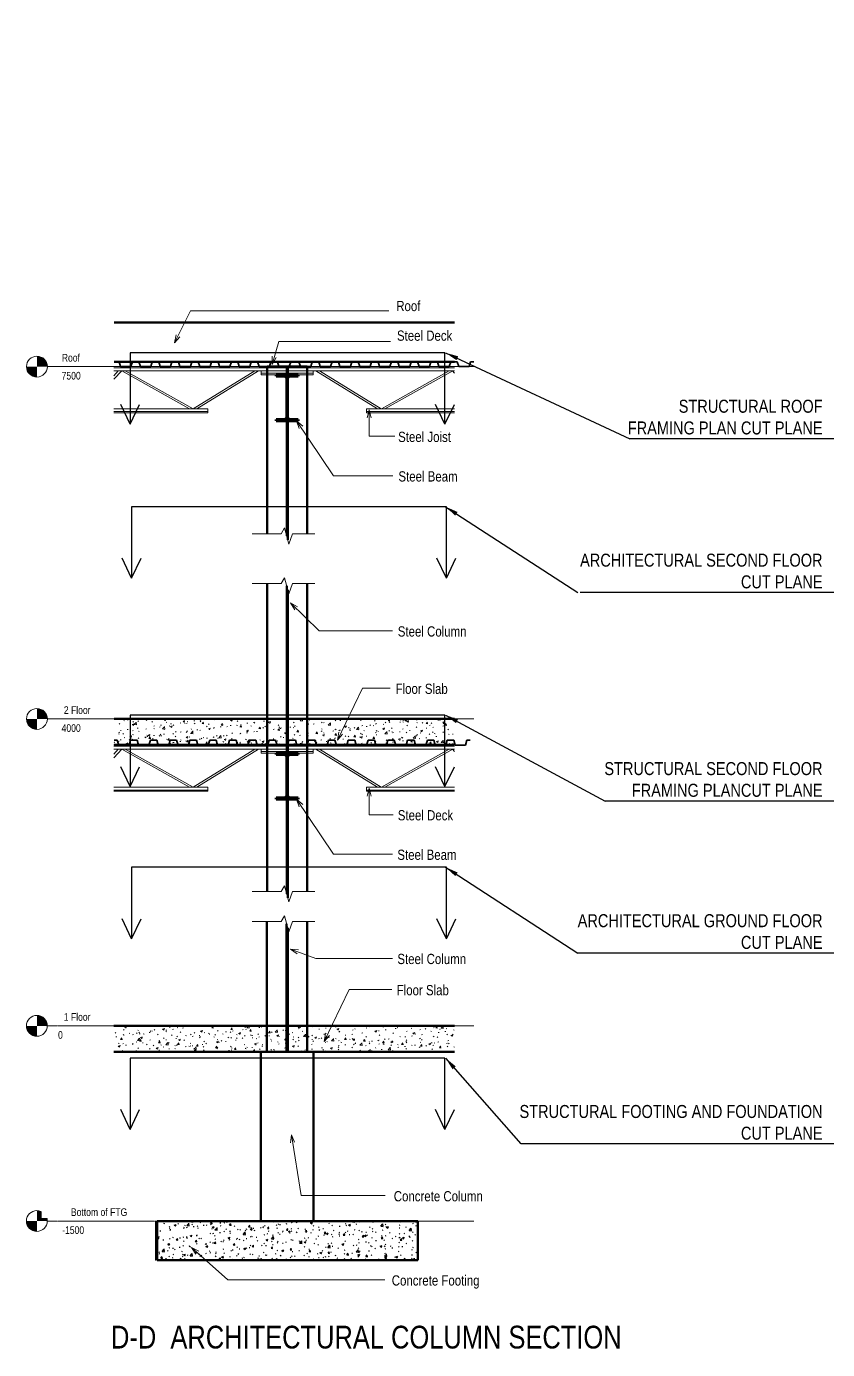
# Model space of a CAD drawing. Header units: millimetres. Extents: x -31954 to 493870, y 99509 to 604061.
# Drawn here: x 395142 to 401295, y 422851 to 433019 of the extents above; entities that cross this region are included whole.
import ezdxf

# ---------------------------------------------------------------- set-up
doc = ezdxf.new("R2010")
doc.units = ezdxf.units.MM
doc.header["$LTSCALE"] = 10
doc.linetypes.add('Center', pattern=[2, 1.25, -0.25, 0.25, -0.25])
for name, color, linetype, lineweight in [('A-ANNOTATIONS', 1, 'Continuous', 9), ('A-DETL-GENF', 3, 'Continuous', 9), ('A-FLOR-LEVL', 6, 'Continuous', 9), ('A-FLOR-OTLN', 6, 'Continuous', 9), ('A-FLOR-PATT', 8, 'Continuous', 35), ('A-ROOF', 4, 'Continuous', 9), ('S-ANNOTATIONS', 1, 'Continuous', 9), ('S-COLUMN-STEEL-PLAN', 4, 'Continuous', 50), ('S-CONC INSTRUCTIONS', 210, 'Continuous', 9), ('S-FOOTING', 2, 'Continuous', 25), ('S-FOUNDATION', 1, 'Continuous', 25)]:
    doc.layers.add(name, color=color, linetype=linetype, lineweight=lineweight)
doc.styles.add('010 Title Text', font='arial.ttf', dxfattribs={"width": 0.8, "height": 35})
doc.styles.add('Dimension Text', font='arial.ttf', dxfattribs={"width": 0.8})
doc.styles.add('Revit_Arial', font='arial.ttf')
doc.styles.get("Standard").update_dxf_attribs({"font": 'arial.ttf', "width": 0.8})
doc.dimstyles.new('DIM', dxfattribs={"dimscale": 1000, "dimtxt": 2, "dimasz": 2, "dimexe": 0.787402, "dimexo": 0.492126, "dimtad": 1, "dimdec": 0, "dimzin": 0, "dimdsep": 46, "dimtxsty": 'Revit_Arial', "dimcen": 0, "dimazin": 0, "dimtfac": 1, "dimtdec": 0, "dimtix": 1, "dimtmove": 0, "dimatfit": 3, "dimfxl": 1, "dimtvp": 1, "dimtfill": 1, "dimtolj": 1, "dimtzin": 0, "dimarcsym": 2})
doc.dimstyles.new('DIM 050', dxfattribs={"dimscale": 50, "dimtxt": 2, "dimasz": 2, "dimexe": 1.25, "dimexo": 0.625, "dimtad": 1, "dimdec": 0, "dimdsep": 46, "dimtxsty": 'Dimension Text', "dimcen": 2.5, "dimadec": 0, "dimazin": 0, "dimtfac": 1, "dimtdec": 0, "dimtmove": 0, "dimatfit": 3, "dimfxl": 1, "dimarcsym": 0})
pattern_1 = [(45, (-3748.94, 3100), (-49.4975, 49.4975), []), (45, (-3748.94, 3175), (-49.4975, 49.4975), [])]
pattern_2 = [(50, (187350.31, 428438.17), (145.747404, -12.75073), [15.24, -167.64]), (355, (187350.3, 428438.17), (-28.19389, 152.84588), [12.192, -134.112]), (100.451, (187362.45, 428437.11), (117.55393, 140.09374), [12.952, -142.472]), (46.184, (187350.3, 428478.81), (216.86353, -33.63419), [22.86, -251.46]), (96.636, (187368.38, 428476), (189.922, 197.94177), [19.428, -213.708]), (351.184, (187350.3, 428478.8), (189.92454, 197.94037), [18.288, -201.168]), (21, (187370.63, 428468.65), (121.291876, -81.81178), [15.24, -167.64]), (326, (187370.63, 428468.65), (49.44222, 147.35069), [12.192, -134.112]), (71.451, (187380.73, 428461.83), (170.73378, 65.53747), [12.952, -142.472]), (37.5, (187350.307, 428438.17), (2.470865, 67.643463), [6.706, -125.781, 6.706, -129.438, -134.62]), (37.5, (187350.307, 428438.17), (2.470865, 67.643463), [-268.63, 6.706, -127.914]), (7.5, (187350.31, 428438.17), (53.45543, 80.143977), [6.706, -70.917, 6.706, -122.733, -51.308]), (7.5, (187350.31, 428438.17), (53.45543, 80.143977), [-207.061, 6.706, -44.602]), (327.5, (187304.99, 428438.17), (108.472329, -4.582854), [6.706, -44.094, 6.706, -151.79, -210.312]), (327.5, (187304.99, 428438.17), (108.472329, -4.582854), [-209.296, 6.706, -203.606]), (317.5, (187284.67, 428438.17), (118.503097, 20.34169), [6.706, -59.334, 6.706, -98.552, -149.352]), (317.5, (187284.67, 428438.17), (118.503097, 20.34169), [-171.298, 6.706, -142.646])]

# ---------------------------------------------------------------- blocks, each defined once
blk = doc.blocks.new('CISC Wide Flange Shapes-Section - W360X45-351463-typical interior wall-2')
at = {"layer": 'A-DETL-GENF'}
h = blk.add_hatch(dxfattribs=at)
h.set_pattern_fill('FP_7', color=256, style=0, pattern_type=2)
h.set_pattern_definition(pattern_1)
h.paths.add_polyline_path([(-2221, 4015), (-2114, 4015), (-2114, 4025), (-2179, 4025), (-2188, 4027), (-2194, 4033), (-2196, 4042), (-2196, 4340), (-2194, 4349), (-2188, 4355), (-2179, 4357), (-2114, 4357), (-2114, 4367), (-2285, 4367), (-2285, 4357), (-2220, 4357), (-2212, 4355), (-2205, 4349), (-2203, 4340), (-2203, 4042), (-2205, 4033), (-2212, 4027), (-2220, 4025), (-2285, 4025), (-2285, 4015)], flags=0)
at = {"layer": 'A-DETL-GENF', "lineweight": 70}
for p, q in [((-2114, 4367), (-2285, 4367)), ((-2285, 4367), (-2285, 4357)), ((-2285, 4357), (-2220, 4357)), ((-2203, 4340), (-2203, 4042)), ((-2196, 4042), (-2196, 4340)), ((-2179, 4357), (-2114, 4357)), ((-2114, 4357), (-2114, 4367)), ((-2220, 4025), (-2285, 4025)), ((-2285, 4025), (-2285, 4015)), ((-2285, 4015), (-2114, 4015)), ((-2114, 4025), (-2179, 4025)), ((-2114, 4015), (-2114, 4025))]:
    blk.add_line(p, q, dxfattribs=at)
for centre, start, end in [((-2220, 4340), 0, 90), ((-2179, 4340), 90, 180), ((-2220, 4042), 270, 0), ((-2179, 4042), 180, 270)]:
    blk.add_arc(centre, 17.2, start, end, dxfattribs=at)
blk = doc.blocks.new('M_K-Series Bar Joist-Side - 14K3-357291-typical interior wall-2')
at = {"layer": 'A-DETL-GENF'}
for p, q in [((-2200, 4431), (-3530, 4431)), ((-2200, 4422), (-3530, 4422)), ((-2200, 4399), (-3530, 4399)), ((-3469, 4399), (-3530, 4334)), ((-3497, 4399), (-3530, 4360)), ((-3471, 4399), (-2950, 4107)), ((-3445, 4399), (-2923, 4107)), ((-2448, 4399), (-2921, 4107)), ((-2894, 4107), (-2421, 4399)), ((-2400, 4367), (-2400, 4399)), ((-2400, 4380), (-2200, 4380)), ((-2200, 4431), (-2200, 4367)), ((-2200, 4367), (-2400, 4367)), ((-2810, 4107), (-3530, 4107)), ((-2810, 4085), (-3530, 4085)), ((-2810, 4075), (-3530, 4075)), ((-2810, 4075), (-2810, 4107))]:
    blk.add_line(p, q, dxfattribs=at)
blk = doc.blocks.new('M_K-Series Bar Joist-Side - 14K3-352326-typical interior wall-2')
at = {"layer": 'A-DETL-GENF'}
for p, q in [((-2200, 4431), (-913, 4431)), ((-2200, 4431), (-2200, 4367)), ((-2200, 4422), (-913, 4422)), ((-2200, 4399), (-913, 4399)), ((-2000, 4380), (-2200, 4380)), ((-2000, 4367), (-2000, 4399)), ((-1506, 4107), (-1979, 4399)), ((-1951, 4399), (-1478, 4107)), ((-955, 4399), (-1476, 4107)), ((-928, 4399), (-1449, 4107)), ((-930, 4399), (-913, 4381)), ((-2200, 4367), (-2000, 4367)), ((-1590, 4075), (-1590, 4107)), ((-1590, 4107), (-913, 4107)), ((-1590, 4085), (-913, 4085)), ((-1590, 4075), (-913, 4075))]:
    blk.add_line(p, q, dxfattribs=at)
blk = doc.blocks.new('Repeating Detail - 38mm-15976-typical interior wall-2')
at = {"layer": 'A-DETL-GENF', "lineweight": 35}
for p, q in [((-3510, 4469), (-3497, 4469)), ((-3358, 4469), (-3345, 4469)), ((-3206, 4469), (-3193, 4469)), ((-3054, 4469), (-3041, 4469)), ((-2902, 4469), (-2889, 4469)), ((-2750, 4469), (-2737, 4469)), ((-2598, 4469), (-2585, 4469)), ((-2446, 4469), (-2433, 4469)), ((-2294, 4469), (-2281, 4469)), ((-2142, 4469), (-2129, 4469)), ((-1990, 4469), (-1977, 4469)), ((-1838, 4469), (-1825, 4469)), ((-1686, 4469), (-1673, 4469)), ((-1534, 4469), (-1521, 4469)), ((-1382, 4469), (-1369, 4469)), ((-1230, 4469), (-1217, 4469)), ((-1078, 4469), (-1065, 4469)), ((-926, 4469), (-913, 4469))]:
    blk.add_line(p, q, dxfattribs=at)
blk = doc.blocks.new('CISC Wide Flange Shapes-Section - W360X45-351463-typical interior wall-1')
at = {"layer": 'A-DETL-GENF'}
h = blk.add_hatch(dxfattribs=at)
h.set_pattern_fill('FP_7', color=256, style=0, pattern_type=2)
h.set_pattern_definition(pattern_1)
h.paths.add_polyline_path([(-2140, 1366), (-2114, 1366), (-2114, 1376), (-2179, 1376), (-2188, 1378), (-2194, 1384), (-2196, 1393), (-2196, 1691), (-2194, 1700), (-2188, 1706), (-2179, 1708), (-2114, 1708), (-2114, 1718), (-2285, 1718), (-2285, 1708), (-2220, 1708), (-2212, 1706), (-2205, 1700), (-2203, 1690), (-2203, 1393), (-2205, 1384), (-2212, 1378), (-2220, 1376), (-2285, 1376), (-2285, 1366), (-2181, 1366)], flags=0)
at = {"layer": 'A-DETL-GENF', "lineweight": 70}
for p, q in [((-2114, 1718), (-2285, 1718)), ((-2285, 1718), (-2285, 1708)), ((-2285, 1708), (-2220, 1708)), ((-2203, 1691), (-2203, 1393)), ((-2196, 1393), (-2196, 1691)), ((-2179, 1708), (-2114, 1708)), ((-2114, 1708), (-2114, 1718)), ((-2220, 1376), (-2285, 1376)), ((-2285, 1376), (-2285, 1366)), ((-2285, 1366), (-2114, 1366)), ((-2114, 1376), (-2179, 1376)), ((-2114, 1366), (-2114, 1376))]:
    blk.add_line(p, q, dxfattribs=at)
for centre, start, end in [((-2220, 1691), 0, 90), ((-2179, 1691), 90, 180), ((-2220, 1393), 270, 0), ((-2179, 1393), 180, 270)]:
    blk.add_arc(centre, 17.2, start, end, dxfattribs=at)
blk = doc.blocks.new('M_K-Series Bar Joist-Side - 14K3-352326-typical interior wall-1')
at = {"layer": 'A-DETL-GENF'}
for p, q in [((-2200, 1782), (-913, 1782)), ((-2200, 1782), (-2200, 1718)), ((-2200, 1772), (-913, 1772)), ((-2200, 1750), (-913, 1750)), ((-2000, 1731), (-2200, 1731)), ((-2000, 1718), (-2000, 1750)), ((-1506, 1458), (-1979, 1750)), ((-1951, 1750), (-1478, 1458)), ((-955, 1750), (-1476, 1458)), ((-928, 1750), (-1449, 1458)), ((-930, 1750), (-913, 1732)), ((-2200, 1718), (-2000, 1718)), ((-1590, 1426), (-1590, 1458)), ((-1590, 1458), (-913, 1458)), ((-1590, 1435), (-913, 1435)), ((-1590, 1426), (-913, 1426))]:
    blk.add_line(p, q, dxfattribs=at)
blk = doc.blocks.new('M_K-Series Bar Joist-Side - 14K3-357291-typical interior wall-1')
at = {"layer": 'A-DETL-GENF'}
for p, q in [((-2200, 1782), (-3530, 1782)), ((-2200, 1772), (-3530, 1772)), ((-2200, 1750), (-3530, 1750)), ((-3469, 1750), (-3530, 1684)), ((-3497, 1750), (-3530, 1711)), ((-3471, 1750), (-2950, 1458)), ((-3445, 1750), (-2923, 1458)), ((-2448, 1750), (-2921, 1458)), ((-2894, 1458), (-2421, 1750)), ((-2400, 1718), (-2400, 1750)), ((-2400, 1731), (-2200, 1731)), ((-2200, 1782), (-2200, 1718)), ((-2200, 1718), (-2400, 1718)), ((-2810, 1458), (-3530, 1458)), ((-2810, 1435), (-3530, 1435)), ((-2810, 1426), (-3530, 1426)), ((-2810, 1426), (-2810, 1458))]:
    blk.add_line(p, q, dxfattribs=at)
blk = doc.blocks.new('Level - M_Level Head - Circle-11120-typical interior wall--1')
at = {"layer": 'A-FLOR-LEVL'}
h = blk.add_hatch(color=256, dxfattribs=at)
edge = h.paths.add_edge_path(flags=0)
edge.add_line((-4122, -80), (-4122, 0))
edge.add_line((-4122, 0), (-4202, 0))
edge.add_arc((-4122, 0), 80, 180, 270)
h = blk.add_hatch(color=256, dxfattribs=at)
edge = h.paths.add_edge_path(flags=0)
edge.add_line((-4122, 0), (-4042, 0))
edge.add_arc((-4122, 0), 80, 0, 90)
edge.add_line((-4122, 80), (-4122, 0))
blk.add_circle((-4122, 0), 80, dxfattribs=at)
blk = doc.blocks.new('Level - M_Level Head - Circle-V15-typical interior wall--1')
at = {"layer": 'A-FLOR-LEVL'}
h = blk.add_hatch(color=256, dxfattribs=at)
edge = h.paths.add_edge_path(flags=0)
edge.add_line((-4122, 1982), (-4042, 1982))
edge.add_arc((-4122, 1982), 80, 0, 90)
edge.add_line((-4122, 2062), (-4122, 1982))
h = blk.add_hatch(color=256, dxfattribs=at)
edge = h.paths.add_edge_path(flags=0)
edge.add_line((-4122, 1902), (-4122, 1982))
edge.add_line((-4122, 1982), (-4202, 1982))
edge.add_arc((-4122, 1982), 80, 180, 270)
blk.add_circle((-4122, 1982), 80, dxfattribs=at)
blk = doc.blocks.new('Level - M_Level Head - Circle-V16-typical interior wall--1')
at = {"layer": 'A-FLOR-LEVL'}
h = blk.add_hatch(color=256, dxfattribs=at)
edge = h.paths.add_edge_path(flags=0)
edge.add_line((-4122, 4431), (-4042, 4431))
edge.add_arc((-4122, 4431), 80, 0, 90)
edge.add_line((-4122, 4511), (-4122, 4431))
h = blk.add_hatch(color=256, dxfattribs=at)
edge = h.paths.add_edge_path(flags=0)
edge.add_line((-4122, 4351), (-4122, 4431))
edge.add_line((-4122, 4431), (-4202, 4431))
edge.add_arc((-4122, 4431), 80, 180, 270)
blk.add_circle((-4122, 4431), 80, dxfattribs=at)
blk = doc.blocks.new('Repeating Detail - 38mm-15976-Exterior Wall Section-2')
at = {"layer": 'A-DETL-GENF', "lineweight": 35}
for p, q in [((-8539, 5104), (-8514, 5104)), ((-8514, 5104), (-8503, 5066)), ((-8412, 5104), (-8423, 5066)), ((-8412, 5104), (-8387, 5104)), ((-8387, 5104), (-8362, 5104)), ((-8362, 5104), (-8351, 5066)), ((-8260, 5104), (-8271, 5066)), ((-8260, 5104), (-8235, 5104)), ((-8235, 5104), (-8210, 5104)), ((-8210, 5104), (-8199, 5066)), ((-8108, 5104), (-8119, 5066)), ((-8108, 5104), (-8083, 5104)), ((-8083, 5104), (-8058, 5104)), ((-8058, 5104), (-8047, 5066)), ((-7956, 5104), (-7967, 5066)), ((-7956, 5104), (-7931, 5104)), ((-7931, 5104), (-7906, 5104)), ((-7906, 5104), (-7895, 5066)), ((-7804, 5104), (-7815, 5066)), ((-7804, 5104), (-7779, 5104)), ((-7779, 5104), (-7754, 5104)), ((-7754, 5104), (-7743, 5066)), ((-7652, 5104), (-7663, 5066)), ((-7652, 5104), (-7627, 5104)), ((-7627, 5104), (-7602, 5104)), ((-7602, 5104), (-7591, 5066)), ((-7500, 5104), (-7511, 5066)), ((-7500, 5104), (-7475, 5104)), ((-7475, 5104), (-7450, 5104)), ((-7450, 5104), (-7439, 5066)), ((-7348, 5104), (-7359, 5066)), ((-7348, 5104), (-7323, 5104)), ((-7323, 5104), (-7298, 5104)), ((-7298, 5104), (-7287, 5066)), ((-7196, 5104), (-7207, 5066)), ((-7196, 5104), (-7171, 5104)), ((-8503, 5066), (-8423, 5066)), ((-8351, 5066), (-8271, 5066)), ((-8199, 5066), (-8119, 5066)), ((-8047, 5066), (-7967, 5066)), ((-7895, 5066), (-7815, 5066)), ((-7743, 5066), (-7663, 5066)), ((-7591, 5066), (-7511, 5066)), ((-7439, 5066), (-7359, 5066)), ((-7287, 5066), (-7207, 5066))]:
    blk.add_line(p, q, dxfattribs=at)

msp = doc.modelspace()

# ---------------------------------------------------------------- hatches: boundary and pattern name
at = {"layer": 'A-FLOR-PATT', "lineweight": 18}
h = msp.add_hatch(dxfattribs=at)
h.set_pattern_fill('FP_8', color=256, style=0, pattern_type=2)
h.set_pattern_definition([(50, (187350.85, 428814.76), (145.747404, -12.75073), [15.24, -167.64]), (355, (187350.85, 428814.76), (-28.19389, 152.84588), [12.192, -134.112]), (100.451, (187363, 428813.7), (117.55393, 140.09374), [12.952, -142.472]), (46.184, (187350.85, 428855.4), (216.86353, -33.63419), [22.86, -251.46]), (96.636, (187368.93, 428852.6), (189.922, 197.94177), [19.428, -213.708]), (351.184, (187350.85, 428855.4), (189.92454, 197.94037), [18.288, -201.168]), (21, (187371.17, 428845.24), (121.291876, -81.81178), [15.24, -167.64]), (326, (187371.17, 428845.24), (49.44222, 147.35069), [12.192, -134.112]), (71.451, (187381.28, 428838.42), (170.73378, 65.53747), [12.952, -142.472]), (37.5, (187350.854, 428814.76), (2.470865, 67.643463), [6.706, -125.781, 6.706, -129.438, -134.62]), (37.5, (187350.854, 428814.76), (2.470865, 67.643463), [-268.63, 6.706, -127.914]), (7.5, (187350.854, 428814.76), (53.45543, 80.143977), [6.706, -70.917, 6.706, -122.733, -51.308]), (7.5, (187350.854, 428814.76), (53.45543, 80.143977), [-207.061, 6.706, -44.602]), (327.5, (187305.54, 428814.76), (108.472329, -4.582854), [6.706, -44.094, 6.706, -151.79, -210.312]), (327.5, (187305.54, 428814.76), (108.472329, -4.582854), [-209.296, 6.706, -203.606]), (317.5, (187285.22, 428814.76), (118.503097, 20.34169), [6.706, -59.334, 6.706, -98.552, -149.352]), (317.5, (187285.22, 428814.76), (118.503097, 20.34169), [-171.298, 6.706, -142.646])])
h.paths.add_polyline_path([(397777, 427496.7), (398431.1, 427496.7), (398431.1, 427696.7), (395814.5, 427696.7), (395814.5, 427496.7), (397449.9, 427496.7)], flags=0)
h = msp.add_hatch(dxfattribs=at)
h.set_pattern_fill('FP_8', color=256, style=0, pattern_type=2)
h.set_pattern_definition(pattern_2)
h.paths.add_polyline_path([(395813.9, 425138.2), (398430.5, 425138.2), (398430.5, 425338.2), (395813.9, 425338.2), (395813.9, 425215.5)], flags=0)
at = {"layer": 'S-FOOTING'}
h = msp.add_hatch(dxfattribs=at)
h.set_pattern_fill('FP_12', color=256, style=0, pattern_type=2)
h.set_pattern_definition([(0, (185626.984, 428438.17), (1.777, 40.64), [0.073, -1.259, 0.073, -1.259, -7.106]), (0, (185626.984, 428438.17), (1.777, 40.64), [-2.665, 0.073, -2.592, 0.073, -1.259, -3.109]), (0, (185626.984, 428438.17), (1.777, 40.64), [-6.662, 0.073, -0.815, 0.073, -2.147]), (90.362, (185627.6506, 428458.49074), (-1.2741062732, 120.4613544304), [5.807, -99.781, 5.807, -99.781, -563.136]), (90.362, (185627.6506, 428458.49074), (-1.2741062732, 120.4613544304), [-211.176, 5.807, -205.369, 5.807, -99.781]), (90.362, (185627.6506, 428458.49074), (-1.2741062732, 120.4613544304), [-527.94, 5.807, -64.585, 5.807, -170.173]), (269.638, (185627.8726, 428539.77074), (-0.5048543891, -161.1010257324), [5.807, -99.781, 5.807, -99.781, -563.136]), (269.638, (185627.8726, 428539.77074), (-0.5048543891, -161.1010257324), [-211.176, 5.807, -205.369, 5.807, -99.781]), (269.638, (185627.8726, 428539.77074), (-0.5048543891, -161.1010257324), [-527.94, 5.807, -64.585, 5.807, -170.173])])
h.paths.add_polyline_path([(396147, 423538.2), (396147, 423838.2), (396146.7, 423838.2), (396146.7, 423538.2)], flags=0)
h = msp.add_hatch(dxfattribs=at)
h.set_pattern_fill('FP_8', color=256, style=0, pattern_type=2)
h.set_pattern_definition(pattern_2)
h.paths.add_polyline_path([(396147, 423538.2), (398147.1, 423538.2), (398147.1, 423838.2), (396147, 423838.2)], flags=0)

# ---------------------------------------------------------------- linework, layer by layer
at = {"layer": 'A-ANNOTATIONS'}
for p, q in [((396280.2, 430587.2), (396400.7, 430832.6)), ((396400.7, 430832.6), (397926.5, 430832.6)), ((396280.2, 430587.2), (396292.2, 430648.1)), ((396280.2, 430587.2), (396321.1, 430634)), ((397028.5, 430421.6), (397080.3, 430598.3)), ((397080.3, 430598.3), (397939.5, 430598.3)), ((397028.5, 430421.6), (397030, 430483.7)), ((397028.5, 430421.6), (397060.8, 430474.7)), ((397774.2, 430071.8), (397758.2, 430011.8)), ((397774.2, 430071.8), (397790.3, 430011.8)), ((397774.2, 430071.8), (397774.2, 429868.9)), ((397217.2, 429987.4), (397263.9, 429946.5)), ((397217.2, 429987.4), (397237.1, 429928.6)), ((397217.2, 429987.4), (397499.3, 429565.2)), ((397774.2, 429868.9), (397970.4, 429868.9)), ((397499.3, 429565.2), (397955.9, 429565.2)), ((397170.5, 428589.3), (397224.7, 428558.9)), ((397170.5, 428589.3), (397202.2, 428535.9)), ((397170.5, 428589.3), (397391.6, 428373.8)), ((397391.6, 428373.8), (397954.2, 428373.8)), ((397530.2, 427533.9), (397722.3, 427933)), ((397722.3, 427933), (397936.8, 427933)), ((397530.2, 427533.9), (397541.7, 427595)), ((397530.2, 427533.9), (397570.7, 427581)), ((397217.2, 427079.6), (397263.9, 427038.6)), ((397217.2, 427079.6), (397237.1, 427020.8)), ((397217.2, 427079.6), (397499.3, 426657.4)), ((397774.2, 427164), (397758.2, 427104)), ((397774.2, 427164), (397790.3, 427104)), ((397774.2, 427164), (397774.2, 426961)), ((397774.2, 426961), (397959.8, 426961)), ((397499.3, 426657.4), (397953.4, 426657.4)), ((397170.5, 425928.6), (397232.3, 425922.9)), ((397170.5, 425928.6), (397221.2, 425892.7)), ((397170.5, 425928.6), (397366, 425856.6)), ((397366, 425856.6), (397952.4, 425856.6)), ((397428.3, 425217.9), (397620.4, 425616.9)), ((397620.4, 425616.9), (397947.7, 425616.9)), ((397428.3, 425217.9), (397439.9, 425278.9)), ((397428.3, 425217.9), (397468.8, 425265)), ((397176.6, 424501.2), (397170.4, 424439.4)), ((397176.6, 424501.2), (397202.1, 424444.6)), ((397176.6, 424501.2), (397252.8, 424033.2)), ((397252.8, 424033.2), (397897.9, 424033.2)), ((396409.9, 423634.9), (396465.3, 423606.9)), ((396409.9, 423634.9), (396443.9, 423582.9)), ((396409.9, 423634.9), (396688.7, 423386)), ((396688.7, 423386), (397894.9, 423386))]:
    msp.add_line(p, q, dxfattribs=at)
for points in [[(396876.9, 429120.3), (397098.2, 429120.3), (397124.9, 429165.2), (397156.7, 429041.1), (397185.4, 429120.3), (397356.8, 429120.3)], [(396876.9, 428736.7), (397098.2, 428736.7), (397124.9, 428781.5), (397156.7, 428657.4), (397185.4, 428736.7), (397356.8, 428736.7)], [(396876.9, 426369.4), (397098.2, 426369.4), (397124.9, 426414.2), (397156.7, 426290.1), (397185.4, 426369.4), (397356.8, 426369.4)], [(396876.3, 426139.9), (397097.7, 426139.9), (397124.3, 426184.7), (397156.1, 426060.6), (397184.9, 426139.9), (397356.2, 426139.9)]]:
    msp.add_lwpolyline(points, dxfattribs=at)
at = {"layer": 'A-FLOR-OTLN', "lineweight": 50}
for p, q in [((398431.1, 427696.7), (395814.5, 427696.7)), ((395814.5, 427496.7), (398431.1, 427496.7)), ((398430.5, 425338.2), (395813.9, 425338.2)), ((395813.9, 425138.2), (398430.5, 425138.2))]:
    msp.add_line(p, q, dxfattribs=at)
at = {"layer": 'A-ROOF', "lineweight": 50}
for p, q in [((398431.1, 430742.5), (395814.5, 430742.5)), ((395814.5, 430442.5), (398431.1, 430442.5))]:
    msp.add_line(p, q, dxfattribs=at)
at = {"layer": 'Defpoints'}
for points in [[(395938.8, 429961.4), (395866.6, 430114.4)], [(395938.8, 429961.4), (396011, 430114.4)], [(398367.6, 428778.4), (398367.6, 429328), (395949.9, 429328), (395949.9, 428778.4)], [(395949.9, 428778.4), (395877.7, 428931.4)], [(395949.9, 428778.4), (396022.1, 428931.4)], [(398367.6, 428778.4), (398295.4, 428931.4)], [(398367.6, 428778.4), (398439.8, 428931.4)], [(398356.5, 427176.6), (398356.5, 427726.2), (395938.8, 427726.2), (395938.8, 427176.6)], [(395938.8, 427176.6), (395866.6, 427329.6)], [(395938.8, 427176.6), (396011, 427329.6)], [(398356.5, 427176.6), (398284.3, 427329.6)], [(398356.5, 427176.6), (398428.7, 427329.6)], [(395949.9, 426007.8), (395877.7, 426160.8)], [(395949.9, 426007.8), (396022.1, 426160.8)], [(398367.6, 426007.8), (398295.4, 426160.8)], [(398367.6, 426007.8), (398439.8, 426160.8)], [(398356.5, 424541.4), (398356.5, 425091), (395938.8, 425091), (395938.8, 424541.4)], [(395938.8, 424541.4), (395866.6, 424694.4)], [(395938.8, 424541.4), (396011, 424694.4)], [(398356.5, 424541.4), (398284.3, 424694.4)], [(398356.5, 424541.4), (398428.7, 424694.4)]]:
    msp.add_lwpolyline(points, dxfattribs=at)
at = {"layer": 'S-COLUMN-STEEL-PLAN'}
for p, q in [((396989.8, 430404.5), (396989.8, 429120.3)), ((396989.8, 430404.5), (396993, 430404.5)), ((396993, 430404.5), (397299.2, 430404.5)), ((397140.8, 429103.1), (397140.8, 430404.5)), ((397148.7, 430404.5), (397148.7, 429072.2)), ((397299.2, 430404.5), (397299.2, 429120.3)), ((396989.8, 428736.7), (396989.8, 427696.7)), ((397140.8, 426352.2), (397140.8, 428719.5)), ((397299.2, 428736.7), (397299.2, 427696.7)), ((397148.7, 428688.5), (397148.7, 426321.2)), ((396989.8, 427496.6), (396989.8, 427696.7)), ((397299.2, 427496.6), (397299.2, 427696.7)), ((396989.8, 427496.6), (396989.8, 426369.4)), ((397299.2, 427496.6), (397299.2, 426369.4)), ((396989.3, 426139.9), (396989.3, 425338.2)), ((397140.5, 425338.2), (397140.5, 426121.5)), ((397148.5, 426090.5), (397148.5, 425338.2)), ((397298.7, 426139.9), (397298.7, 425338.2)), ((396989.3, 425338.2), (396989.3, 425138.2)), ((397140.5, 425338.2), (397140.5, 425138.2)), ((397148.5, 425338.2), (397148.5, 425138.2)), ((397298.7, 425338.2), (397298.7, 425138.2)), ((396941.8, 423838.2), (396941.8, 425138.2)), ((397346.2, 425138.2), (397346.2, 423838.2))]:
    msp.add_line(p, q, dxfattribs=at)
at = {"layer": 'S-FOOTING'}
for p, q in [((396146.7, 423838.2), (396147, 423838.2)), ((396147, 423538.2), (396146.7, 423538.2))]:
    msp.add_line(p, q, dxfattribs=at)
at = {"layer": 'S-FOOTING', "lineweight": 50}
for p, q in [((398147.1, 423838.2), (396147, 423838.2)), ((396147, 423838.2), (396147, 423538.2)), ((398147.1, 423538.2), (398147.1, 423838.2)), ((396147, 423538.2), (398147.1, 423538.2))]:
    msp.add_line(p, q, dxfattribs=at)
at = {"layer": 'S-FOUNDATION'}
for p, q in [((396133.1, 423838.2), (396133.1, 423538.2)), ((396144.6, 423838.2), (396146.7, 423838.2)), ((396134.7, 423538.2), (396133.1, 423538.2)), ((396146.7, 423538.2), (396144.6, 423538.2))]:
    msp.add_line(p, q, dxfattribs=at)

# ---------------------------------------------------------------- block references
at = {"layer": 'A-DETL-GENF'}
for name, p in [('Repeating Detail - 38mm-15976-Exterior Wall Section-2', (404367.8, 425338.2)), ('Repeating Detail - 38mm-15976-typical interior wall-2', (399344.2, 425973.5)), ('Repeating Detail - 38mm-15976-Exterior Wall Section-2', (405749, 425338.2)), ('M_K-Series Bar Joist-Side - 14K3-357291-typical interior wall-2', (399344.2, 425973.5)), ('CISC Wide Flange Shapes-Section - W360X45-351463-typical interior wall-2', (399344.2, 425973.5)), ('M_K-Series Bar Joist-Side - 14K3-352326-typical interior wall-2', (399344.2, 425973.5)), ('Repeating Detail - 38mm-15976-Exterior Wall Section-2', (404353.6, 422430.3)), ('M_K-Series Bar Joist-Side - 14K3-357291-typical interior wall-1', (399344.2, 425714.8)), ('M_K-Series Bar Joist-Side - 14K3-352326-typical interior wall-1', (399344.2, 425714.8)), ('Repeating Detail - 38mm-15976-Exterior Wall Section-2', (405721.6, 422430.3)), ('CISC Wide Flange Shapes-Section - W360X45-351463-typical interior wall-1', (399344.2, 425714.8))]:
    msp.add_blockref(name, p, dxfattribs=at)
at = {"layer": 'A-FLOR-LEVL'}
for name, p in [('Level - M_Level Head - Circle-V16-typical interior wall--1', (399344.2, 425973.5)), ('Level - M_Level Head - Circle-V15-typical interior wall--1', (399344.2, 425714.8)), ('Level - M_Level Head - Circle-11120-typical interior wall--1', (399343.7, 425338.2)), ('Level - M_Level Head - Circle-11120-typical interior wall--1', (399343.7, 423838.2))]:
    msp.add_blockref(name, p, dxfattribs=at)

# ---------------------------------------------------------------- texts
at = {"layer": 'Defpoints', "char_height": 100, "attachment_point": 9, "style": 'Dimension Text'}
for s, insert in [('STRUCTURAL ROOF\\PFRAMING PLAN CUT PLANE', (401257.4, 429881.8)), ('ARCHITECTURAL SECOND FLOOR\\PCUT PLANE', (401257.4, 428698.9)), ('STRUCTURAL SECOND FLOOR \\PFRAMING PLANCUT PLANE', (401257.4, 427097)), ('ARCHITECTURAL GROUND FLOOR \\PCUT PLANE', (401257.4, 425928.3)), ('STRUCTURAL FOOTING AND FOUNDATION\\PCUT PLANE', (401257.4, 424461.9))]:
    msp.add_mtext(s, dxfattribs=dict(at, insert=insert))
at = {"layer": 'S-ANNOTATIONS', "style": '010 Title Text', "width": 0.8}
msp.add_text('D-D  ARCHITECTURAL COLUMN SECTION', height=175, dxfattribs=at).set_placement((395791.4, 422858.4))

# ---------------------------------------------------------------- leaders
at = {"layer": 'Defpoints', "annotation_type": 0, "has_hookline": 1, "hookline_direction": 1}
for points, text_width in [([(401868.3, 430510.9), (401388.7, 429850.6), (401288.7, 429850.6)], 1481.4), ([(401868.3, 429328), (401388.7, 428667.6), (401288.7, 428667.6)], 1861.4), ([(401868.3, 427726.2), (401388.7, 427065.8), (401288.7, 427065.8)], 1670.1), ([(401868.3, 426557.4), (401388.7, 425897.1), (401288.7, 425897.1)], 1880), ([(401868.3, 425091), (401388.7, 424430.6), (401288.7, 424430.6)], 2314.2)]:
    msp.add_leader(points, dimstyle='DIM 050', dxfattribs=dict(at, text_width=text_width))
at = {"layer": 'Defpoints'}
for points in [[(398361, 429328), (399377.4, 428667.6)], [(398361, 425091), (398940.7, 424430.6)]]:
    msp.add_leader(points, dimstyle='DIM 050', dxfattribs=at)
at = {"layer": 'S-CONC INSTRUCTIONS'}
msp.add_leader([(399213.7, 442108.9), (418028.4, 420443.2), (493869.7, 420443.2)], dimstyle='DIM', dxfattribs=at)

# ---------------------------------------------------------------- next in the draw order: texts
at = {"layer": 'A-ANNOTATIONS', "char_height": 78.683, "attachment_point": 1, "line_spacing_factor": 0.938532, "bg_fill": 3, "box_fill_scale": 1.25, "bg_fill_color": 0, "bg_fill_transparency": 0}
for s, insert, width in [('\\fArial|b0|i0|c0|p34|;Roof', (397982.6, 430909.7), 276.444), ('\\fArial|b0|i0|c0|p34|;Steel Deck', (397988, 430681.9), 632.557), ('\\fArial|b0|i0|c0|p34|;Steel Joist', (397997.1, 429903.9), 603.761), ('\\fArial|b0|i0|c0|p34|;Steel Beam', (397999.3, 429600.2), 676.711), ('\\fArial|b0|i0|c0|p34|;Steel Column', (397994.4, 428408.8), 785.177), ('\\fArial|b0|i0|c0|p34|;Floor Slab', (397977.4, 427968), 596.082), ('\\fArial|b0|i0|c0|p34|;Steel Deck', (397994.4, 426996), 632.557), ('\\fArial|b0|i0|c0|p34|;Steel Beam', (397991.1, 426692.4), 676.711), ('\\fArial|b0|i0|c0|p34|;Steel Column', (397991.1, 425891.6), 785.177), ('\\fArial|b0|i0|c0|p34|;Floor Slab', (397985.9, 425651.9), 596.082), ('\\fArial|b0|i0|c0|p34|;Concrete Column', (397963.5, 424068.2), 1017.466), ('\\fArial|b0|i0|c0|p34|;Concrete Footing', (397948.1, 423420.9), 1004.028)]:
    msp.add_mtext(s, dxfattribs=dict(at, insert=insert, width=width))
at = {"layer": 'A-FLOR-LEVL', "char_height": 59.012, "attachment_point": 3, "line_spacing_factor": 0.938532, "bg_fill": 3, "box_fill_scale": 1.25, "bg_fill_color": 0, "bg_fill_transparency": 0}
for s, insert, width in [('\\fArial|b0|i0|c0|p34|;Roof', (395552.7, 430502.2), 207.34), ('\\fArial|b0|i0|c0|p34|;2 Floor', (395634.3, 427794.4), 305.25), ('\\fArial|b0|i0|c0|p34|;1 Floor', (395633.8, 425435.9), 305.25), ('\\fArial|b0|i0|c0|p34|;Bottom of FTG', (395915.8, 423935.9), 643.617)]:
    msp.add_mtext(s, dxfattribs=dict(at, insert=insert, width=width))

# ---------------------------------------------------------------- next in the draw order: linework, layer by layer
at = {"layer": 'Defpoints'}
for points in [[(398356.5, 429961.4), (398356.5, 430510.9), (395938.8, 430510.9), (395938.8, 429961.4)], [(398356.5, 429961.4), (398284.3, 430114.4)], [(398356.5, 429961.4), (398428.7, 430114.4)], [(398367.6, 426007.8), (398367.6, 426557.4), (395949.9, 426557.4), (395949.9, 426007.8)]]:
    msp.add_lwpolyline(points, dxfattribs=at)

# ---------------------------------------------------------------- next in the draw order: texts
at = {"layer": 'A-FLOR-LEVL', "char_height": 59.012, "attachment_point": 3, "line_spacing_factor": 0.938532, "bg_fill": 3, "box_fill_scale": 1.25, "bg_fill_color": 0, "bg_fill_transparency": 0}
for s, insert, width in [('\\fArial|b0|i0|c0|p34|;7500', (395558.6, 430364), 218.858), ('\\fArial|b0|i0|c0|p34|;4000', (395558.6, 427656.1), 218.858), ('\\fArial|b0|i0|c0|p34|;0', (395421.2, 425297.7), 54.715), ('\\fArial|b0|i0|c0|p34|;-1500', (395585, 423797.7), 251.255)]:
    msp.add_mtext(s, dxfattribs=dict(at, insert=insert, width=width))

# ---------------------------------------------------------------- next in the draw order: leaders
at = {"layer": 'Defpoints'}
for points in [[(398361, 430510.9), (399776, 429850.6)], [(398361, 427726.2), (399587.3, 427065.8)], [(398361, 426557.4), (399377.4, 425897.1)]]:
    msp.add_leader(points, dimstyle='DIM 050', dxfattribs=at)

# ---------------------------------------------------------------- next in the draw order: linework, layer by layer
at = {"layer": 'A-FLOR-LEVL', "linetype": 'Center'}
for p, q in [((398579.7, 430404.5), (395302.5, 430404.5)), ((398579.7, 427696.7), (395302.5, 427696.7)), ((398579.1, 425338.2), (395302, 425338.2)), ((398579.1, 423838.2), (395302, 423838.2))]:
    msp.add_line(p, q, dxfattribs=at)

doc.saveas('drawing.dxf')
